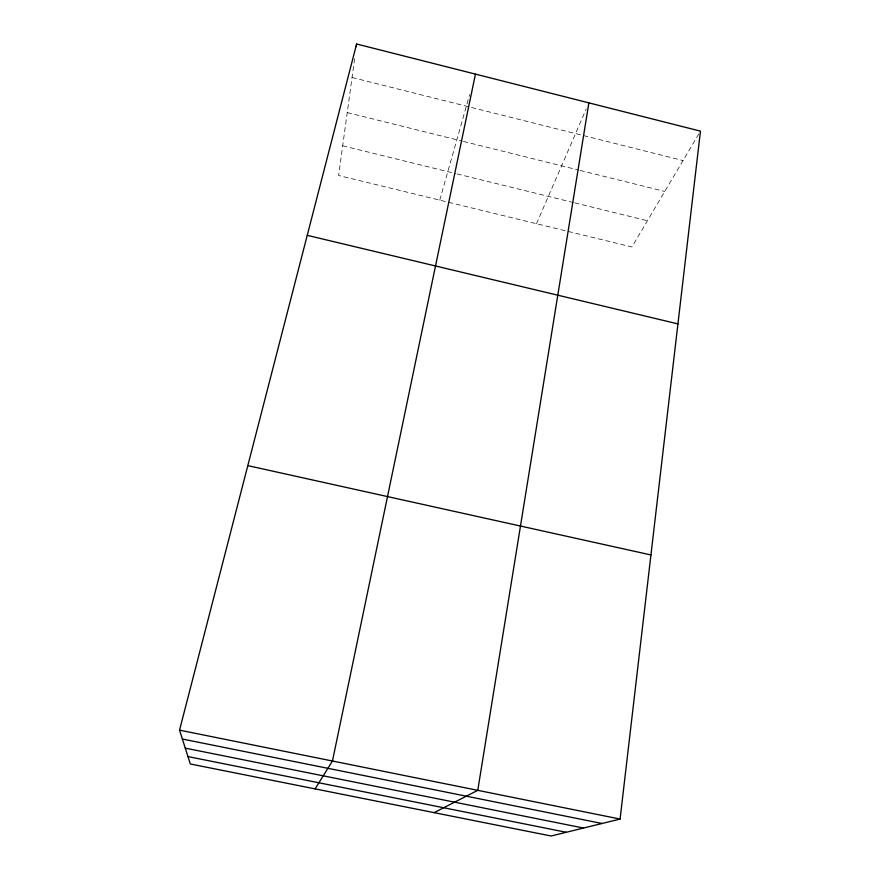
<?xml version="1.0" encoding="UTF-8"?>
<svg xmlns="http://www.w3.org/2000/svg" width="880" height="880" viewBox="0 0 880 880"><rect width="100%" height="100%" fill="white"/><g stroke="black" fill="none" stroke-linecap="round" stroke-linejoin="round"><path stroke-width="0.66" stroke-dasharray="4.4 3.3" d="M354.607 58.729L338.635 175.494L631.906 246.972L699.765 132.319M439.747 200.134L469.645 94.633M536.492 223.718L586.212 109.01M342.694 145.794L455.752 173.602M457.072 173.921L573.452 202.543M574.772 202.862L647.427 220.737M347.237 112.585L462.143 141.119M463.474 141.449L578.787 170.093M580.107 170.423L664.763 191.444M352.044 77.484L683.045 160.556"/><path stroke-width="1.32" d="M620.081 819.06L700.458 131.142L356.62 44L179.542 730.147L190.311 763.983L551.122 836L620.081 819.06L179.542 730.147M356.257 46.684L356.62 44M588.874 102.861L477.763 790.339L434.104 812.647M475.453 74.118L332.464 761.013L315.095 788.887M182.369 739.035L602.063 823.493M185.273 748.143L583.517 828.047M187.957 756.58L566.28 832.282M247.808 465.63L650.947 554.95M307.241 235.334L677.941 323.895"/></g></svg>
